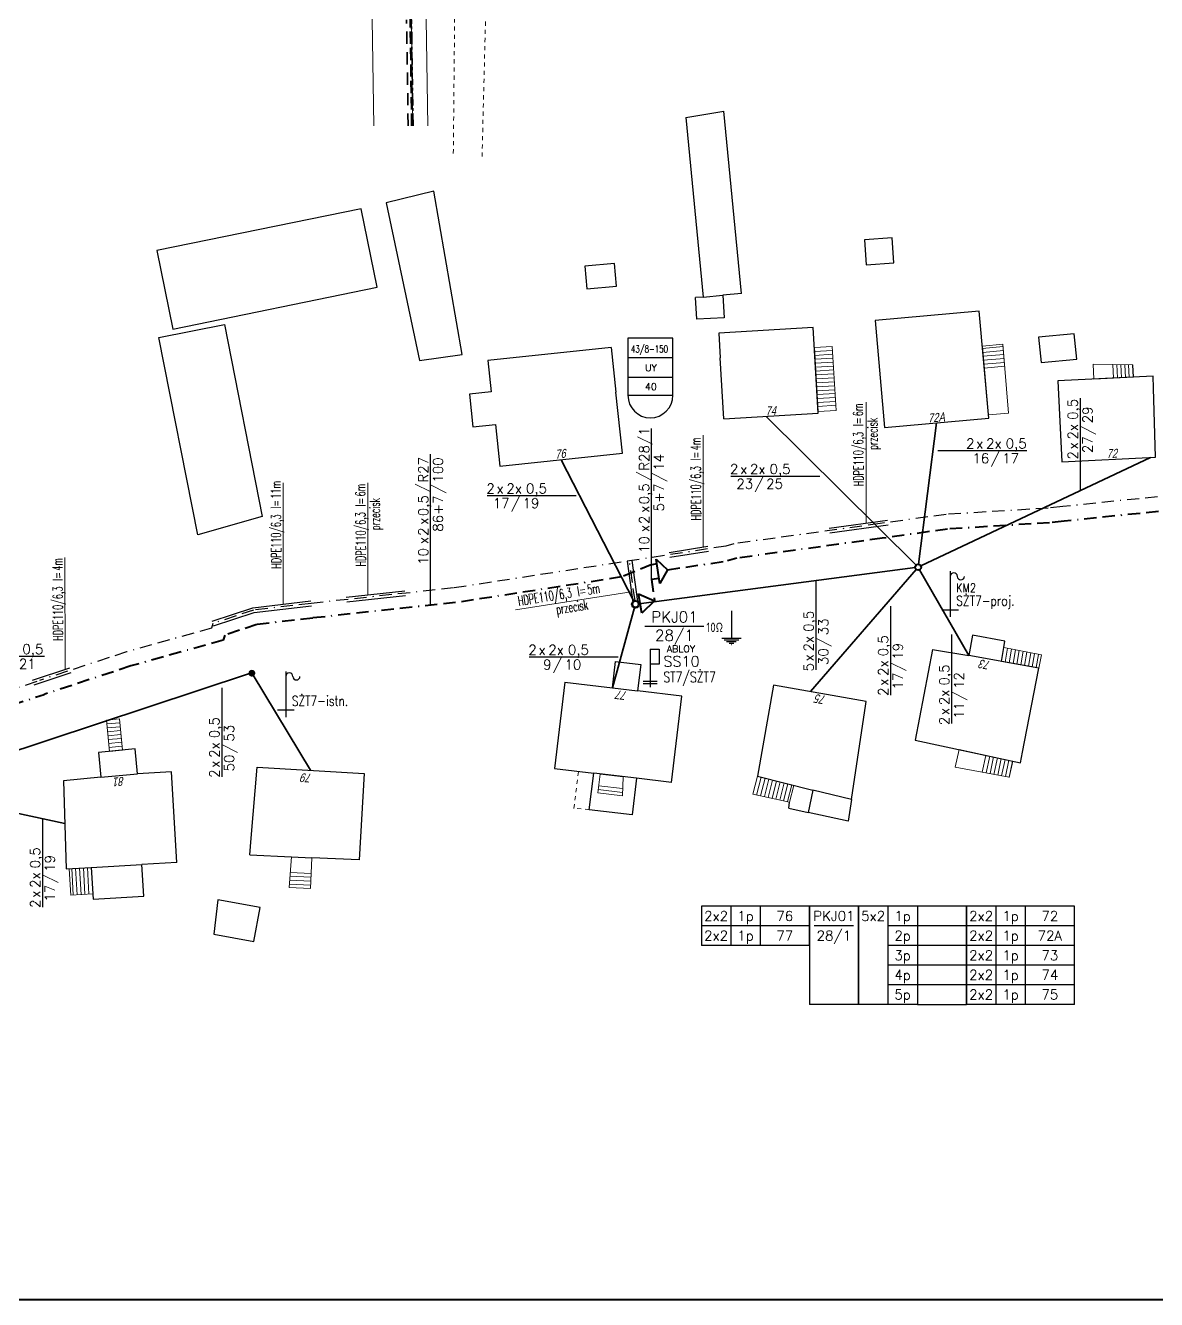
# Model space of a CAD drawing. Header units: millimetres. Extents: x 4848043 to 9699780, y 5827542 to 11659147.
# Drawn here: x 4849492.7 to 4849631, y 5827541.9 to 5827697.5 of the extents above; entities that cross this region are included whole.
import ezdxf
from ezdxf.enums import TextEntityAlignment as Align

# ---------------------------------------------------------------- set-up
doc = ezdxf.new("R2010")
doc.units = ezdxf.units.MM
doc.header["$MEASUREMENT"] = 0
for name, pattern in [('0', [0]), ('BORDER', [1.75, 0.5, -0.25, 0.5, -0.25, 0, -0.25]), ('BZN', [1, 0.5, -0.5]), ('DASHED', [0.75, 0.5, -0.25]), ('GAG', [2.49, 1.5, -0.33, 0.33, -0.33]), ('GSO', [2.5, 1.5, -1]), ('GUK', [2, 1.5, -0.5]), ('KOR', [1, 0.5, -0.5]), ('SCH', [0])]:
    doc.linetypes.add(name, pattern=pattern)
doc.layers.get('0').update_dxf_attribs({"lineweight": 18})
for name, color, linetype, lineweight in [('EADTD_T_0', 7, '0', 18), ('EBTPO_L_6', 9, '0', 18), ('EBUPO_L_6', 7, '0', 18), ('EBUPP_L_3', 6, '0', 25), ('EPGPO_L_0', 251, 'GAG', 35), ('ESPPP_L_4', 251, 'GSO', 35), ('EUZPU_L_3', 250, 'KOR', 18), ('EUZPU_L_7', 251, '0', 18), ('TEL kable doziemne proj.', 32, 'BORDER', 30), ('TEL rury', 6, 'Continuous', 30), ('TEL rury opis MONIKA', 6, 'Continuous', 20), ('TES kable doziemne proj.', 4, 'BORDER', 40), ('TES kable napow. proj.', 241, 'LIN_NAPOW_PROJ', 35), ('TES zakończenia projektowane', 4, 'Continuous', 40), ('TES złącza projektowane', 4, 'Continuous', 40), ('UTTPA_T_2', 34, '0', 18), ('UZB słupy telefoniczne', 32, 'Continuous', 30)]:
    doc.layers.add(name, color=color, linetype=linetype, lineweight=lineweight)
for name, color, linetype in [('OPIS_KABLA', 30, 'Continuous'), ('OPIS_RURY', 6, 'Continuous'), ('RURY-ISTN', 6, 'Continuous'), ('TES opisy kabli abon.', 30, 'Continuous'), ('TES opisy kabli rozdz.', 30, 'Continuous'), ('TES opisy zakończeń', 30, 'Continuous'), ('TES rury', 6, 'Continuous'), ('TES słup. PD', 6, 'Continuous'), ('TES zakończenia istniejące', 140, 'Continuous')]:
    doc.layers.add(name, color=color, linetype=linetype)
doc.styles.add('ROMANS', font='simplex.shx')
doc.styles.add('SIMPLEX', font='simplex.shx', dxfattribs={"width": 0.8, "height": 1.5})
doc.styles.get("Standard").update_dxf_attribs({"font": 'txt', "width": 0.8, "oblique": 15})
doc.linetypes.add('LIN_NAPOW_LIKW', pattern='A,0.0001,[131,ltypeshp.shx,S=0.1,R=20,X=0.34023,Y=-0.12817],-0.1,[131,ltypeshp.shx,S=0.1,R=200,X=0.35977,Y=0.12817],-0.3,[135,l_napow.shx,S=0.1,R=0,X=-0.4,Y=0],-0.2,[135,l_napow.shx,S=0.1,R=180,X=0.2,Y=0],-0.2', length=0.8001)
doc.linetypes.add('LIN_NAPOW_PROJ', pattern='A,0.0001,-0.4,[136,l_napow.shx,S=0.1,R=0,X=-0.4,Y=0],-0.2,[137,l_napow.shx,S=0.1,R=0,X=-0.2,Y=0],-0.2', length=0.8001)

# ---------------------------------------------------------------- blocks, each defined once
blk = doc.blocks.new('SLS')
at = {"color": 0}
blk.add_circle((0, 0), 0.25, dxfattribs=at)
blk.add_circle((0, 0), 0.25, dxfattribs=at)
blk = doc.blocks.new('TR-SL1')
blk.add_circle((0, 0), 0.5)
blk = doc.blocks.new('KBR-SL1P')
for p, q in [((0, 0), (-1, 1.48)), ((-1, 1.48), (1, 1.48)), ((1, 1.48), (0, 0))]:
    blk.add_line(p, q)
blk.add_circle((0, 1.98), 0.35)
blk = doc.blocks.new('ZL-2P')
for p, q in [((0, 0), (1, 1.25)), ((1, -1.25), (0, 0)), ((1, 1.25), (1, -1.25)), ((1, 0.75), (1.5, 0.75)), ((1, -0.75), (1.5, -0.75))]:
    blk.add_line(p, q)
blk = doc.blocks.new('KB-RZP')
at = {"style": 'SIMPLEX'}
for s, p in [('/', (0.5, 0.39)), ('x', (-4.75, 0.25)), ('x', (-2.78, 0.25))]:
    blk.add_text(s, height=1, dxfattribs=at).set_placement(p)
at = {"style": 'SIMPLEX', "flags": 1}
blk.add_attdef('TYP-KAB', text='', height=0.5, dxfattribs=at).set_placement((-8.41, 0.25), align=Align.RIGHT)
at = {"style": 'SIMPLEX'}
for tag, p in [('POJ-KAB', (-5.16, 0.25)), ('DL-KAB', (0.19, -1.25))]:
    blk.add_attdef(tag, text='', height=1, dxfattribs=at).set_placement(p, align=Align.RIGHT)
for tag, p in [('KONS-KAB', (-3.5, 0.25)), ('SR-ZYL', (-0.85, 0.25)), ('SEP', (0.84, -1.25))]:
    blk.add_attdef(tag, text='', height=1, dxfattribs=at).set_placement(p, align=Align.CENTER)
for tag, p in [('NR-KAB', (1.5, 0.25)), ('DL-MON', (1.5, -1.25))]:
    blk.add_attdef(tag, p, '', height=1, dxfattribs=at)
at = {"style": 'SIMPLEX', "flags": 1}
blk.add_attdef('REJ-SZAF', (7.64, 0.25), '', height=0.5, dxfattribs=at)
blk = doc.blocks.new('KB-IWP')
at = {"style": 'SIMPLEX'}
for p in [(-1.22, 0.25), (0.64, 0.25)]:
    blk.add_text('x', height=1, dxfattribs=at).set_placement(p, align=Align.RIGHT)
at = {"style": 'SIMPLEX', "flags": 1}
blk.add_attdef('TYP-KAB', text='', height=0.5, dxfattribs=at).set_placement((-6.02, 0.25), align=Align.RIGHT)
at = {"style": 'SIMPLEX'}
for tag, p in [('POJ-KAB', (-2.13, 0.25)), ('DL-KAB', (-0.62, -1.25))]:
    blk.add_attdef(tag, text='', height=1, dxfattribs=at).set_placement(p, align=Align.RIGHT)
for tag, p in [('KONS-KAB', (-0.52, 0.25)), ('SR-ZYL', (2.12, 0.25)), ('SEP', (-0.02, -1.25))]:
    blk.add_attdef(tag, text='', height=1, dxfattribs=at).set_placement(p, align=Align.CENTER)
at = {"style": 'SIMPLEX', "flags": 1}
blk.add_attdef('REJ-SZAF', (6.39, 0.25), '', height=0.5, dxfattribs=at)
at = {"style": 'SIMPLEX'}
blk.add_attdef('DL-MON', (0.7, -1.25), '', height=1, dxfattribs=at)
blk = doc.blocks.new('OB')
at = {"style": 'ROMANS', "width": 0.6}
blk.add_text('l=', height=2, dxfattribs=at).set_placement((9.86, 0.18))
for tag, p in [('OB_TYP', (8.68, 0.18)), ('OB_SW', (11.54, -2.76))]:
    blk.add_attdef(tag, text='', height=2, dxfattribs=at).set_placement(p, align=Align.RIGHT)
blk.add_attdef('OB_DL', (11.91, 0.18), '', height=2, dxfattribs=at)
blk = doc.blocks.new('KBR-ZP2')
blk.add_line((-4, 2), (4, 2))
at = {"style": 'SIMPLEX'}
for tag, p in [('REJ-SZAF', (0, 2.5)), ('NR-ZAK', (0, 0))]:
    blk.add_attdef(tag, text='', height=1.5, dxfattribs=at).set_placement(p, align=Align.CENTER)
blk = doc.blocks.new('*U134')
for p, q in [((10, 0), (0, 0)), ((0, 0), (0, -4)), ((10, -4), (10, 0)), ((0, -4), (0, -8)), ((9, -4), (1, -4)), ((10, -8), (10, -4)), ((0, -8), (0, -12)), ((10, -12), (10, -8)), ((0, -12), (0, -16)), ((10, -16), (10, -12)), ((0, -16), (0, -20)), ((10, -20), (10, -16)), ((10, -20), (0, -20))]:
    blk.add_line(p, q)
at = {"style": 'SIMPLEX'}
for tag, p in [('SZAFA', (5, -2)), ('PUNKT', (5, -6))]:
    blk.add_attdef(tag, text='', height=2, dxfattribs=at).set_placement(p, align=Align.MIDDLE_CENTER)
blk = doc.blocks.new('*U136')
for p, q in [((6, 0), (0, 0)), ((0, 0), (0, -4)), ((6, 0), (6, -4)), ((12, 0), (6, 0)), ((22, 0), (12, 0)), ((12, 0), (12, -4)), ((22, -4), (22, 0)), ((6, -4), (0, -4)), ((12, -4), (6, -4)), ((22, -4), (12, -4))]:
    blk.add_line(p, q)
at = {"style": 'SIMPLEX'}
for s, p in [('2x2', (3, -2)), ('1p', (9, -2))]:
    blk.add_text(s, height=2, dxfattribs=at).set_placement(p, align=Align.MIDDLE_CENTER)
blk.add_attdef('PARA1', text='', height=2, dxfattribs=at).set_placement((17, -2), align=Align.MIDDLE_CENTER)
blk = doc.blocks.new('*U126')
for p, q in [((6, 0), (0, 0)), ((0, 0), (0, -16)), ((6, 0), (6, -4)), ((12, 0), (6, 0)), ((22, 0), (12, 0)), ((12, 0), (12, -4)), ((22, -4), (22, 0)), ((6, -4), (6, -8)), ((12, -4), (6, -4)), ((22, -4), (12, -4)), ((12, -4), (12, -8)), ((22, -8), (22, -4)), ((6, -8), (6, -12)), ((12, -8), (6, -8)), ((22, -8), (12, -8)), ((12, -8), (12, -12)), ((22, -12), (22, -8)), ((6, -12), (6, -16)), ((12, -12), (6, -12)), ((22, -12), (12, -12)), ((12, -12), (12, -16)), ((22, -16), (22, -12)), ((0, -16), (0, -20)), ((6, -16), (6, -20)), ((12, -16), (6, -16)), ((22, -16), (12, -16)), ((12, -16), (12, -20)), ((22, -20), (22, -16)), ((6, -20), (0, -20)), ((12, -20), (6, -20)), ((12, -20), (22, -20))]:
    blk.add_line(p, q)
at = {"style": 'SIMPLEX'}
for s, p in [('5x2', (3, -2)), ('1p', (9, -2)), ('2p', (9, -6)), ('3p', (9, -10)), ('4p', (9, -14)), ('5p', (9, -18))]:
    blk.add_text(s, height=2, dxfattribs=at).set_placement(p, align=Align.MIDDLE_CENTER)
for tag, p in [('PARA1', (17, -2)), ('PARA2', (17, -6)), ('PARA3', (17, -10)), ('PARA4', (17, -14)), ('PARA5', (17, -18))]:
    blk.add_attdef(tag, text='', height=2, dxfattribs=at).set_placement(p, align=Align.MIDDLE_CENTER)
blk = doc.blocks.new('ZLOP')
for p, q in [((9.15, 0), (0, 0)), ((0, 0), (0, -11.62)), ((9.15, -11.62), (9.15, 0)), ((9.15, -4), (0, -4)), ((9.15, -8), (0, -8)), ((0, -11.62), (9.15, -11.62))]:
    blk.add_line(p, q)
blk.add_arc((4.58, -11.62), 4.58, 180, 0)
at = {"style": 'ROMANS', "width": 0.713756}
blk.add_attdef('MUFA', text='', height=1.41, dxfattribs=at).set_placement((0.63, -2.88), (8.18, -2.88), align=Align.FIT)
at = {"style": 'ROMANS'}
for tag, p in [('LACZNIK', (4.71, -6.72)), ('PARY', (4.69, -10.56))]:
    blk.add_attdef(tag, text='', height=1.41, dxfattribs=at).set_placement(p, align=Align.CENTER)
for tag, flags, p in [('NRZL', 4, (4.68, -14.12)), ('BOKT', 1, (4.69, -17.8))]:
    blk.add_attdef(tag, text='', height=1.41, dxfattribs=dict(at, flags=flags)).set_placement(p, align=Align.CENTER)

msp = doc.modelspace()

# ---------------------------------------------------------------- hatches: boundary and pattern name
at = {"layer": 'UTTPA_T_2', "linetype": 'LIN_NAPOW_LIKW'}
h = msp.add_hatch(color=140, dxfattribs=at)
h.paths.add_polyline_path([(4849520.55, 5827618.78, 0.215792), (4849520.21, 5827618.75), (4849520.41, 5827618.38), (4849520.04, 5827618.16, 0.170354), (4849520.26, 5827617.99, 1)])
h.paths.add_polyline_path([(4849520.41, 5827618.38), (4849520.21, 5827618.75, 0.427671), (4849520.04, 5827618.16)])
h = msp.add_hatch(color=140, dxfattribs=at)
h.paths.add_polyline_path([(4849520.52, 5827618.69, 0.215792), (4849520.26, 5827618.67), (4849520.41, 5827618.38), (4849520.13, 5827618.22, 0.170354), (4849520.3, 5827618.08, 1)])
h.paths.add_polyline_path([(4849520.41, 5827618.38), (4849520.26, 5827618.67, 0.427671), (4849520.13, 5827618.22)])

# ---------------------------------------------------------------- linework, layer by layer
at = {"layer": 'EBTPO_L_6', "linetype": 'SCH'}
for p, q in [((4849589.17, 5827658.18), (4849591.33, 5827658.31)), ((4849589.17, 5827658.18), (4849589.63, 5827650.36)), ((4849591.36, 5827657.83), (4849589.2, 5827657.7)), ((4849591.33, 5827658.31), (4849591.84, 5827650.48)), ((4849609.7, 5827658.35), (4849612.22, 5827658.58)), ((4849610.45, 5827649.94), (4849609.7, 5827658.35)), ((4849612.24, 5827658.29), (4849609.72, 5827658.06)), ((4849612.28, 5827657.81), (4849609.76, 5827657.59)), ((4849612.88, 5827650.16), (4849612.22, 5827658.58)), ((4849591.39, 5827657.35), (4849589.23, 5827657.22)), ((4849591.43, 5827656.87), (4849589.25, 5827656.74)), ((4849591.46, 5827656.38), (4849589.28, 5827656.27)), ((4849612.32, 5827657.33), (4849609.81, 5827657.11)), ((4849612.35, 5827656.85), (4849609.85, 5827656.63)), ((4849612.39, 5827656.37), (4849609.89, 5827656.15)), ((4849591.48, 5827655.92), (4849589.31, 5827655.79)), ((4849591.52, 5827655.44), (4849589.34, 5827655.31)), ((4849591.55, 5827654.95), (4849589.36, 5827654.83)), ((4849612.43, 5827655.9), (4849609.93, 5827655.67)), ((4849623.34, 5827654.31), (4849623.26, 5827656.13)), ((4849623.26, 5827656.13), (4849628.08, 5827656.08)), ((4849625.66, 5827656.1), (4849625.73, 5827654.43)), ((4849626.14, 5827656.1), (4849626.21, 5827654.46)), ((4849626.62, 5827656.09), (4849626.69, 5827654.48)), ((4849627.1, 5827656.08), (4849627.18, 5827654.5)), ((4849627.58, 5827656.08), (4849627.66, 5827654.53)), ((4849628.06, 5827656.08), (4849628.14, 5827654.55)), ((4849628.16, 5827654.55), (4849628.08, 5827656.08)), ((4849591.58, 5827654.47), (4849589.39, 5827654.35)), ((4849591.62, 5827653.99), (4849589.42, 5827653.86)), ((4849591.64, 5827653.51), (4849589.45, 5827653.38)), ((4849591.68, 5827653.03), (4849589.47, 5827652.9)), ((4849623.34, 5827654.31), (4849628.16, 5827654.55)), ((4849591.71, 5827652.56), (4849589.5, 5827652.42)), ((4849591.74, 5827652.08), (4849589.53, 5827651.95)), ((4849591.78, 5827651.6), (4849589.56, 5827651.47)), ((4849591.81, 5827651.12), (4849589.59, 5827650.99)), ((4849589.63, 5827650.36), (4849591.84, 5827650.48)), ((4849610.45, 5827649.94), (4849612.88, 5827650.16)), ((4849612.02, 5827619.82), (4849612.32, 5827621.52)), ((4849612.32, 5827621.52), (4849616.93, 5827620.61)), ((4849612.79, 5827621.43), (4849612.5, 5827619.74)), ((4849613.26, 5827621.33), (4849612.97, 5827619.66)), ((4849613.73, 5827621.24), (4849613.45, 5827619.58)), ((4849614.21, 5827621.15), (4849613.91, 5827619.49)), ((4849614.67, 5827621.06), (4849614.39, 5827619.41)), ((4849615.15, 5827620.95), (4849614.86, 5827619.32)), ((4849615.62, 5827620.86), (4849615.34, 5827619.24)), ((4849616.08, 5827620.77), (4849615.8, 5827619.15)), ((4849616.56, 5827620.67), (4849616.28, 5827619.07)), ((4849616.59, 5827619.02), (4849616.93, 5827620.61)), ((4849612.02, 5827619.82), (4849616.59, 5827619.02)), ((4849504.22, 5827612.81), (4849502.62, 5827612.65)), ((4849502.62, 5827612.65), (4849504.22, 5827612.8)), ((4849502.99, 5827608.83), (4849502.62, 5827612.65)), ((4849504.59, 5827608.99), (4849504.22, 5827612.8)), ((4849504.26, 5827612.33), (4849502.66, 5827612.18)), ((4849504.31, 5827611.85), (4849502.71, 5827611.7)), ((4849504.36, 5827611.38), (4849502.75, 5827611.22)), ((4849504.4, 5827610.9), (4849502.8, 5827610.74)), ((4849504.45, 5827610.42), (4849502.85, 5827610.27)), ((4849504.49, 5827609.94), (4849502.89, 5827609.79)), ((4849504.54, 5827609.47), (4849502.94, 5827609.31)), ((4849502.99, 5827608.83), (4849504.59, 5827608.99)), ((4849562.98, 5827606.06), (4849562.71, 5827603.77)), ((4849562.98, 5827606.06), (4849565.78, 5827605.74)), ((4849565.78, 5827605.74), (4849565.69, 5827603.41)), ((4849582.2, 5827605.79), (4849581.64, 5827603.61)), ((4849582.11, 5827603.5), (4849582.66, 5827605.68)), ((4849582.2, 5827605.79), (4849586.66, 5827604.68)), ((4849582.59, 5827603.41), (4849583.13, 5827605.56)), ((4849583.05, 5827603.31), (4849583.6, 5827605.44)), ((4849583.52, 5827603.2), (4849584.06, 5827605.33)), ((4849583.99, 5827603.1), (4849584.53, 5827605.21)), ((4849584.47, 5827602.99), (4849584.99, 5827605.1)), ((4849584.93, 5827602.89), (4849585.46, 5827604.98)), ((4849585.4, 5827602.78), (4849585.93, 5827604.86)), ((4849562.71, 5827603.77), (4849565.69, 5827603.41)), ((4849565.71, 5827603.81), (4849562.75, 5827604.16)), ((4849565.72, 5827604.29), (4849562.81, 5827604.64)), ((4849581.64, 5827603.61), (4849586.14, 5827602.63)), ((4849585.86, 5827602.69), (4849586.39, 5827604.75)), ((4849586.66, 5827604.68), (4849586.14, 5827602.63)), ((4849525.23, 5827595.96), (4849524.96, 5827592.22)), ((4849525.23, 5827595.96), (4849527.75, 5827595.84)), ((4849527.75, 5827595.84), (4849527.57, 5827592.07)), ((4849500.77, 5827594.66), (4849498.08, 5827594.5)), ((4849498.27, 5827591.27), (4849498.08, 5827594.5)), ((4849498.38, 5827594.51), (4849498.57, 5827591.29)), ((4849498.86, 5827594.55), (4849499.06, 5827591.32)), ((4849499.34, 5827594.57), (4849499.54, 5827591.34)), ((4849499.82, 5827594.6), (4849500, 5827591.37)), ((4849500.3, 5827594.63), (4849500.48, 5827591.4)), ((4849500.97, 5827591.44), (4849500.77, 5827594.66)), ((4849527.65, 5827593.93), (4849525.1, 5827594.05)), ((4849527.59, 5827592.49), (4849524.99, 5827592.62)), ((4849527.61, 5827592.97), (4849525.02, 5827593.1)), ((4849527.63, 5827593.45), (4849525.06, 5827593.58)), ((4849500.97, 5827591.44), (4849498.27, 5827591.27)), ((4849524.96, 5827592.22), (4849527.57, 5827592.07))]:
    msp.add_line(p, q, dxfattribs=at)
at = {"layer": 'EBTPO_L_6', "linetype": '0'}
for p, q in [((4849606.85, 5827609.05), (4849606.39, 5827606.92)), ((4849606.85, 5827609.05), (4849613.38, 5827607.65)), ((4849609.69, 5827606.3), (4849610.14, 5827608.34)), ((4849610.17, 5827606.21), (4849610.6, 5827608.25)), ((4849610.64, 5827606.11), (4849611.07, 5827608.15)), ((4849611.12, 5827606.02), (4849611.55, 5827608.04)), ((4849611.58, 5827605.93), (4849612.01, 5827607.95)), ((4849606.39, 5827606.92), (4849612.96, 5827605.68)), ((4849612.05, 5827605.85), (4849612.48, 5827607.85)), ((4849612.53, 5827605.76), (4849612.95, 5827607.74)), ((4849613.38, 5827607.65), (4849612.96, 5827605.68)), ((4849612.99, 5827605.66), (4849613.42, 5827607.65))]:
    msp.add_line(p, q, dxfattribs=at)
at = {"layer": 'EBUPO_L_6', "linetype": 'BZN'}
for p, q in [((4849559.78, 5827601.87), (4849560.32, 5827606.39)), ((4849561.65, 5827601.71), (4849559.78, 5827601.87))]:
    msp.add_line(p, q, dxfattribs=at)
at = {"layer": 'EBUPP_L_3', "linetype": '0'}
for p, q in [((4849573.46, 5827686.3), (4849578.09, 5827687.05)), ((4849573.46, 5827686.3), (4849575.57, 5827664.34)), ((4849580.25, 5827664.78), (4849578.09, 5827687.05)), ((4849542.63, 5827677.28), (4849536.82, 5827675.84)), ((4849546.11, 5827657.34), (4849542.63, 5827677.28)), ((4849533.77, 5827675.14), (4849508.77, 5827670.03)), ((4849535.73, 5827665.55), (4849533.77, 5827675.14)), ((4849536.82, 5827675.84), (4849540.89, 5827656.58)), ((4849598.66, 5827671.57), (4849595.29, 5827671.33)), ((4849595.29, 5827671.33), (4849595.51, 5827668.3)), ((4849598.87, 5827668.54), (4849598.66, 5827671.57)), ((4849508.77, 5827670.03), (4849510.73, 5827660.44)), ((4849564.73, 5827668.43), (4849561.1, 5827668.11)), ((4849561.1, 5827668.11), (4849561.35, 5827665.35)), ((4849564.98, 5827665.67), (4849564.73, 5827668.43)), ((4849595.51, 5827668.3), (4849598.87, 5827668.54)), ((4849510.73, 5827660.44), (4849535.73, 5827665.55)), ((4849561.35, 5827665.35), (4849564.98, 5827665.67)), ((4849575.57, 5827664.34), (4849574.64, 5827664.31)), ((4849574.79, 5827661.63), (4849574.64, 5827664.31)), ((4849575.57, 5827664.34), (4849577.97, 5827664.57)), ((4849580.25, 5827664.78), (4849577.97, 5827664.57)), ((4849577.97, 5827664.57), (4849578.12, 5827661.82)), ((4849609.32, 5827662.61), (4849596.59, 5827661.47)), ((4849610.48, 5827649.54), (4849609.32, 5827662.61)), ((4849509.03, 5827659.42), (4849517.04, 5827661)), ((4849517.04, 5827661), (4849521.68, 5827637.52)), ((4849578.12, 5827661.82), (4849574.79, 5827661.63)), ((4849596.59, 5827661.47), (4849597.75, 5827648.41)), ((4849513.8, 5827635.3), (4849509.03, 5827659.42)), ((4849589.02, 5827660.62), (4849577.48, 5827659.93)), ((4849577.48, 5827659.93), (4849577.65, 5827656.93)), ((4849589.64, 5827650.14), (4849589.02, 5827660.62)), ((4849620.93, 5827659.85), (4849616.57, 5827659.43)), ((4849616.57, 5827659.43), (4849616.87, 5827656.35)), ((4849621.23, 5827656.77), (4849620.93, 5827659.85)), ((4849564.34, 5827658.2), (4849549.24, 5827656.59)), ((4849564.34, 5827658.2), (4849564.91, 5827652.73)), ((4849540.89, 5827656.58), (4849546.11, 5827657.34)), ((4849549.24, 5827656.59), (4849549.65, 5827652.76)), ((4849578.09, 5827649.46), (4849577.65, 5827656.93)), ((4849616.87, 5827656.35), (4849621.23, 5827656.77)), ((4849630.59, 5827654.67), (4849618.93, 5827654.09)), ((4849630.63, 5827653.21), (4849630.59, 5827654.67)), ((4849618.93, 5827654.09), (4849619.42, 5827644.22)), ((4849630.87, 5827644.78), (4849630.63, 5827653.21)), ((4849549.65, 5827652.76), (4849547, 5827652.47)), ((4849547, 5827652.47), (4849547.42, 5827648.48)), ((4849565.72, 5827645.26), (4849564.91, 5827652.73)), ((4849578.09, 5827649.46), (4849589.64, 5827650.14)), ((4849547.42, 5827648.48), (4849550.19, 5827648.78)), ((4849550.19, 5827648.78), (4849550.73, 5827643.67)), ((4849597.75, 5827648.41), (4849610.48, 5827649.54)), ((4849550.73, 5827643.67), (4849565.72, 5827645.26)), ((4849619.42, 5827644.22), (4849630.87, 5827644.78)), ((4849521.68, 5827637.52), (4849513.8, 5827635.3)), ((4849608.48, 5827623.02), (4849608.05, 5827620.53)), ((4849612.46, 5827622.31), (4849608.48, 5827623.02)), ((4849612.32, 5827621.52), (4849612.46, 5827622.31)), ((4849603.61, 5827621.3), (4849601.47, 5827610.19)), ((4849603.61, 5827621.3), (4849608.05, 5827620.53)), ((4849616.59, 5827619.02), (4849608.05, 5827620.53)), ((4849612.02, 5827619.82), (4849612.32, 5827621.52)), ((4849564.48, 5827616.59), (4849564.87, 5827619.81)), ((4849564.87, 5827619.81), (4849567.94, 5827619.44)), ((4849567.94, 5827619.44), (4849567.56, 5827616.22)), ((4849614.6, 5827608.73), (4849616.55, 5827618.81)), ((4849616.55, 5827618.81), (4849616.59, 5827619.02)), ((4849558.66, 5827617.28), (4849557.4, 5827606.74)), ((4849558.66, 5827617.28), (4849564.48, 5827616.59)), ((4849564.48, 5827616.59), (4849567.56, 5827616.22)), ((4849572.98, 5827615.57), (4849567.56, 5827616.22)), ((4849584.17, 5827616.93), (4849582.2, 5827605.79)), ((4849595.49, 5827614.93), (4849584.17, 5827616.93)), ((4849571.71, 5827605.02), (4849572.98, 5827615.57)), ((4849593.71, 5827602.94), (4849595.45, 5827614.63)), ((4849595.45, 5827614.63), (4849595.49, 5827614.93)), ((4849601.47, 5827610.19), (4849614.35, 5827607.45)), ((4849506.14, 5827609.14), (4849501.65, 5827608.7)), ((4849501.65, 5827608.7), (4849501.95, 5827605.7)), ((4849506.44, 5827606.07), (4849506.14, 5827609.14)), ((4849614.35, 5827607.45), (4849614.6, 5827608.73)), ((4849520.34, 5827598.21), (4849521.04, 5827606.91)), ((4849521.04, 5827606.91), (4849534.14, 5827606.15)), ((4849557.4, 5827606.74), (4849562.19, 5827606.16)), ((4849501.95, 5827605.7), (4849497.37, 5827605.24)), ((4849497.37, 5827605.24), (4849497.7, 5827594.47)), ((4849501.95, 5827605.7), (4849506.44, 5827606.07)), ((4849510.59, 5827606.32), (4849506.44, 5827606.07)), ((4849511.25, 5827595.27), (4849510.59, 5827606.32)), ((4849534.14, 5827606.15), (4849533.52, 5827595.58)), ((4849561.65, 5827601.71), (4849562.19, 5827606.16)), ((4849567.42, 5827605.54), (4849562.19, 5827606.16)), ((4849567.42, 5827605.54), (4849566.88, 5827601.07)), ((4849571.71, 5827605.02), (4849567.42, 5827605.54)), ((4849582.2, 5827605.79), (4849588.99, 5827604.11)), ((4849593.71, 5827602.94), (4849588.99, 5827604.11)), ((4849566.88, 5827601.07), (4849561.65, 5827601.71)), ((4849586.04, 5827601.9), (4849588.4, 5827601.37)), ((4849593.31, 5827600.3), (4849588.4, 5827601.37)), ((4849520.17, 5827596.2), (4849520.34, 5827598.21)), ((4849520.17, 5827596.2), (4849525.23, 5827595.96)), ((4849525.23, 5827595.96), (4849527.75, 5827595.84)), ((4849533.52, 5827595.58), (4849527.75, 5827595.84)), ((4849497.7, 5827594.47), (4849500.77, 5827594.66)), ((4849500.77, 5827594.66), (4849506.96, 5827595.03)), ((4849500.77, 5827594.66), (4849501, 5827590.79)), ((4849511.25, 5827595.27), (4849506.96, 5827595.03)), ((4849507.19, 5827591.16), (4849506.96, 5827595.03)), ((4849501, 5827590.79), (4849507.19, 5827591.16)), ((4849516.24, 5827590.71), (4849515.74, 5827586.48)), ((4849521.41, 5827589.74), (4849516.24, 5827590.71)), ((4849520.65, 5827585.59), (4849521.41, 5827589.74)), ((4849515.74, 5827586.48), (4849520.65, 5827585.59))]:
    msp.add_line(p, q, dxfattribs=at)
at = {"layer": 'EBUPP_L_3', "linetype": 'SCH'}
for p, q in [((4849588.99, 5827604.11), (4849588.4, 5827601.37)), ((4849586.04, 5827601.9), (4849586.14, 5827602.63)), ((4849593.71, 5827602.94), (4849593.31, 5827600.3))]:
    msp.add_line(p, q, dxfattribs=at)
at = {"layer": 'EPGPO_L_0', "linetype": 'GUK'}
msp.add_line((4849539.93, 5827685.28), (4849539.75, 5827698.43), dxfattribs=at)
at = {"layer": 'EPGPO_L_0', "linetype": 'GAG'}
msp.add_line((4849540.11, 5827685.28), (4849539.92, 5827698.23), dxfattribs=at)
at = {"layer": 'ESPPP_L_4', "linetype": 'GSO'}
msp.add_line((4849539.51, 5827685.28), (4849539.32, 5827698.22), dxfattribs=at)
at = {"layer": 'EUZPU_L_3', "linetype": 'KOR'}
for p, q in [((4849545.03, 5827681.9), (4849545.53, 5827733.18)), ((4849549.09, 5827703), (4849548.53, 5827681.04))]:
    msp.add_line(p, q, dxfattribs=at)
at = {"layer": 'EUZPU_L_7', "linetype": '0'}
for p, q in [((4849538.02, 5827828.24), (4849540.1, 5827685.28)), ((4849541.91, 5827685.28), (4849540.79, 5827762.31)), ((4849534.44, 5827744.22), (4849535.3, 5827685.28))]:
    msp.add_line(p, q, dxfattribs=at)
at = {"layer": 'OPIS_RURY'}
for p, q in [((4849579.02, 5827626), (4849579.02, 5827622.65)), ((4849577.84, 5827622.65), (4849580.21, 5827622.65)), ((4849578.13, 5827622.45), (4849579.92, 5827622.45)), ((4849578.43, 5827622.24), (4849579.62, 5827622.24)), ((4849578.73, 5827622.04), (4849579.32, 5827622.04)), ((4849579, 5827621.88), (4849579.05, 5827621.88))]:
    msp.add_line(p, q, dxfattribs=at)
at = {"layer": 'RURY-ISTN'}
for p, q in [((4849569.1, 5827621.32), (4849569.1, 5827616.66)), ((4849569.1, 5827621.32), (4849570.21, 5827621.32)), ((4849570.21, 5827621.32), (4849570.21, 5827619.47)), ((4849570.21, 5827619.47), (4849569.1, 5827619.47)), ((4849569.95, 5827617.36), (4849568.24, 5827617.36)), ((4849569.95, 5827617.1), (4849568.24, 5827617.1))]:
    msp.add_line(p, q, dxfattribs=at)
at = {"layer": 'TEL kable doziemne proj.', "ltscale": 3}
for p, q in [((4849631.11, 5827639.94), (4849619.53, 5827638.75)), ((4849605.27, 5827637.78), (4849597.21, 5827636.67)), ((4849617.75, 5827638.56), (4849605.27, 5827637.78)), ((4849619.53, 5827638.75), (4849617.75, 5827638.56)), ((4849597.21, 5827636.67), (4849579.3, 5827634.2)), ((4849578.34, 5827633.92), (4849545.09, 5827628.8)), ((4849579.3, 5827634.2), (4849578.34, 5827633.92)), ((4849567.24, 5827627.23), (4849566.56, 5827632.11)), ((4849545.06, 5827628.8), (4849527.65, 5827626.92))]:
    msp.add_line(p, q, dxfattribs=at)
for points in [[(4849527.65, 5827626.92), (4849520.61, 5827626.09), (4849515.63, 5827624.45), (4849515.47, 5827623.9), (4849505.09, 5827620.99), (4849494.44, 5827617.5)], [(4849424.27, 5827555.45), (4849423.25, 5827587.11), (4849421.13, 5827593.47), (4849432.74, 5827597.32), (4849453.16, 5827603.98), (4849467.3, 5827608.61), (4849494.44, 5827617.5)]]:
    msp.add_lwpolyline(points, dxfattribs=at)
at = {"layer": 'TEL rury'}
for p, q in [((4849590.97, 5827636.11), (4849598.1, 5827637.09)), ((4849591.05, 5827635.52), (4849598.18, 5827636.5)), ((4849571.4, 5827633.15), (4849576.14, 5827633.89)), ((4849571.49, 5827632.56), (4849576.23, 5827633.29)), ((4849566.27, 5827632.06), (4849566.96, 5827627.08)), ((4849566.86, 5827632.14), (4849567.56, 5827627.13)), ((4849531.95, 5827627.69), (4849539.11, 5827628.46)), ((4849520.54, 5827626.38), (4849527.61, 5827627.22)), ((4849520.67, 5827625.79), (4849527.68, 5827626.63)), ((4849532.01, 5827627.09), (4849539.17, 5827627.86)), ((4849515.54, 5827624.74), (4849520.54, 5827626.38)), ((4849515.72, 5827624.17), (4849520.67, 5827625.79)), ((4849493.6, 5827617.53), (4849498.14, 5827619.03)), ((4849493.79, 5827616.96), (4849498.33, 5827618.46))]:
    msp.add_line(p, q, dxfattribs=at)
at = {"layer": 'TEL rury opis MONIKA'}
for p, q in [((4849595.49, 5827651.52), (4849595.49, 5827636.73)), ((4849575.57, 5827647.47), (4849575.58, 5827633.8)), ((4849524.23, 5827641.63), (4849524.24, 5827626.82)), ((4849534.57, 5827641.64), (4849534.58, 5827627.97)), ((4849497.56, 5827632.51), (4849497.57, 5827618.84)), ((4849566.79, 5827628.31), (4849552.64, 5827626.13))]:
    msp.add_line(p, q, dxfattribs=at)
at = {"layer": 'TES kable doziemne proj.', "ltscale": 3}
for p, q in [((4849631.21, 5827638.14), (4849619.71, 5827636.96)), ((4849605.45, 5827635.99), (4849597.45, 5827634.88)), ((4849617.9, 5827636.77), (4849605.45, 5827635.99)), ((4849619.71, 5827636.96), (4849617.9, 5827636.77)), ((4849597.45, 5827634.88), (4849579.68, 5827632.44)), ((4849571.22, 5827631.03), (4849578.55, 5827632.11)), ((4849579.68, 5827632.44), (4849578.55, 5827632.11)), ((4849565.59, 5827630.14), (4849545.31, 5827627.01)), ((4849569.58, 5827629.87), (4849569.26, 5827629.82)), ((4849569.26, 5827629.82), (4849569.62, 5827627.23)), ((4849545.31, 5827627.01), (4849527.84, 5827625.13))]:
    msp.add_line(p, q, dxfattribs=at)
at = {"layer": 'TES kable doziemne proj.', "linetype": 'DASHED', "ltscale": 3}
msp.add_line((4849569.31, 5827631.65), (4849565.59, 5827630.14), dxfattribs=at)
at = {"layer": 'TES kable doziemne proj.', "ltscale": 3}
for points in [[(4849527.84, 5827625.13), (4849521.02, 5827624.33), (4849517.09, 5827623.04), (4849516.91, 5827622.43), (4849505.61, 5827619.27), (4849495, 5827615.79)], [(4849476.81, 5827606.55), (4849478.72, 5827610.46), (4849495, 5827615.79)]]:
    msp.add_lwpolyline(points, dxfattribs=at)
at = {"layer": 'TES kable napow. proj.', "ltscale": 3}
for p, q in [((4849601.59, 5827631.6), (4849583.26, 5827649.76)), ((4849601.9, 5827631.71), (4849604.11, 5827648.98)), ((4849567.11, 5827627.18), (4849558.23, 5827644.47)), ((4849602.18, 5827631.5), (4849630.25, 5827644.75)), ((4849601.49, 5827631.3), (4849567.72, 5827626.87)), ((4849601.61, 5827631.07), (4849588.68, 5827616.13)), ((4849602.03, 5827631.03), (4849608.05, 5827620.53)), ((4849567.18, 5827626.41), (4849564.48, 5827616.59)), ((4849520.11, 5827618.33), (4849477.97, 5827604.43)), ((4849520.57, 5827618.13), (4849527.59, 5827606.53)), ((4849477.99, 5827604.21), (4849497.53, 5827600.04))]:
    msp.add_line(p, q, dxfattribs=at)
at = {"layer": 'TES opisy kabli rozdz.'}
for p, q in [((4849621.65, 5827651.98), (4849621.65, 5827640.68)), ((4849569.26, 5827629.81), (4849569.26, 5827648.27)), ((4849615.13, 5827645.55), (4849604.27, 5827645.55)), ((4849542.26, 5827626.67), (4849542.26, 5827645.13)), ((4849589.83, 5827642.43), (4849578.95, 5827642.43)), ((4849560.05, 5827640.06), (4849549.17, 5827640.06)), ((4849589.36, 5827629.68), (4849589.36, 5827618.81)), ((4849598.47, 5827626.58), (4849598.47, 5827615.71)), ((4849605.94, 5827623.1), (4849605.94, 5827612.23)), ((4849495.05, 5827620.43), (4849484.34, 5827620.43)), ((4849565.18, 5827620.34), (4849554.3, 5827620.34)), ((4849516.73, 5827616.61), (4849516.73, 5827605.74)), ((4849494.81, 5827600.67), (4849494.81, 5827589.8))]:
    msp.add_line(p, q, dxfattribs=at)
at = {"layer": 'TES rury', "linetype": 'Continuous'}
for p, q in [((4849605.78, 5827630.84), (4849605.78, 5827625.26)), ((4849606.8, 5827626.1), (4849604.75, 5827626.1)), ((4849524.55, 5827618.61), (4849524.55, 5827613.03)), ((4849525.57, 5827613.87), (4849523.52, 5827613.87))]:
    msp.add_line(p, q, dxfattribs=at)
for centre, start, end in [((4849606.21, 5827630.22), 0, 180), ((4849607.07, 5827630.22), 180, 0), ((4849524.98, 5827617.99), 0, 180), ((4849525.85, 5827617.99), 180, 0)]:
    msp.add_arc(centre, 0.433, start, end, dxfattribs=at)
at = {"layer": 'TES zakończenia projektowane'}
msp.add_circle((4849601.85, 5827631.34), 0.365, dxfattribs=at)
at = {"layer": 'TES złącza projektowane', "color": 0}
msp.add_line((4849348.27, 5827541.86), (4850639.81, 5827541.86), dxfattribs=at)

# ---------------------------------------------------------------- block references
at = {"layer": 'TEL rury opis MONIKA', "xscale": 0.6, "yscale": 0.6, "zscale": 0.6}
for p, rotation, values in [((4849595.27, 5827642.66), 90.41839269535917, {'OB_TYP': 'HDPE110/6,3', 'OB_DL': '6m', 'OB_SW': 'przecisk'}), ((4849575.41, 5827638.48), 90.41839269535917, {'OB_TYP': 'HDPE110/6,3', 'OB_DL': '4m'}), ((4849524.09, 5827632.58), 90.41839269535917, {'OB_TYP': 'HDPE110/6,3', 'OB_DL': '11m'}), ((4849534.43, 5827632.85), 90.41839269535917, {'OB_TYP': 'HDPE110/6,3', 'OB_DL': '6m', 'OB_SW': 'przecisk'}), ((4849497.41, 5827623.77), 90.41839269535917, {'OB_TYP': 'HDPE110/6,3', 'OB_DL': '4m'}), ((4849554.46, 5827626.73), 9.135672079138907, {'OB_TYP': 'HDPE110/6,3', 'OB_DL': '5m', 'OB_SW': 'przecisk'})]:
    msp.add_blockref('OB', p, dxfattribs=dict(at, rotation=rotation)).add_auto_attribs(values)
at = {"layer": 'TES opisy kabli abon.', "linetype": 'Continuous', "xscale": 1.199999999727946, "yscale": 1.199999999727946, "zscale": 1.199999999727946}
for p, rotation, values in [((4849621.65, 5827648.08), 90.00000001685582, {'POJ-KAB': '2', 'KONS-KAB': '2', 'DL-KAB': '27', 'DL-MON': '29', 'SR-ZYL': '0,5', 'SEP': '/'}), ((4849589.36, 5827622.18), 89.99999999999997, {'POJ-KAB': '5', 'KONS-KAB': '2', 'DL-KAB': '30', 'DL-MON': '33', 'SR-ZYL': '0,5', 'SEP': '/'}), ((4849598.47, 5827619.19), 90.0000000000633, {'POJ-KAB': '2', 'KONS-KAB': '2', 'DL-KAB': '17', 'DL-MON': '19', 'SR-ZYL': '0,5', 'SEP': '/'}), ((4849605.94, 5827615.62), 90.0000000000633, {'POJ-KAB': '2', 'KONS-KAB': '2', 'DL-KAB': '11', 'DL-MON': '12', 'SR-ZYL': '0,5', 'SEP': '/'}), ((4849516.73, 5827609.18), 90.0000000000633, {'POJ-KAB': '2', 'KONS-KAB': '2', 'DL-KAB': '50', 'DL-MON': '53', 'SR-ZYL': '0,5', 'SEP': '/'}), ((4849494.81, 5827593.28), 90.00000000761256, {'POJ-KAB': '2', 'KONS-KAB': '2', 'DL-KAB': '17', 'DL-MON': '19', 'SR-ZYL': '0,5', 'SEP': '/'})]:
    msp.add_blockref('KB-IWP', p, dxfattribs=dict(at, rotation=rotation)).add_auto_attribs(values)
for p, values in [((4849611.29, 5827645.55), {'POJ-KAB': '2', 'KONS-KAB': '2', 'DL-KAB': '16', 'DL-MON': '17', 'SR-ZYL': '0,5', 'SEP': '/'}), ((4849582.43, 5827642.43), {'POJ-KAB': '2', 'KONS-KAB': '2', 'DL-KAB': '23', 'DL-MON': '25', 'SR-ZYL': '0,5', 'SEP': '/'}), ((4849552.65, 5827640.06), {'POJ-KAB': '2', 'KONS-KAB': '2', 'DL-KAB': '17', 'DL-MON': '19', 'SR-ZYL': '0,5', 'SEP': '/'}), ((4849491.09, 5827620.43), {'POJ-KAB': '2', 'KONS-KAB': '2', 'DL-KAB': '19', 'DL-MON': '21', 'SR-ZYL': '0,5', 'SEP': '/'}), ((4849557.78, 5827620.34), {'POJ-KAB': '2', 'KONS-KAB': '2', 'DL-KAB': '9', 'DL-MON': '10', 'SR-ZYL': '0,5', 'SEP': '/'})]:
    msp.add_blockref('KB-IWP', p, dxfattribs=at).add_auto_attribs(values)
at = {"layer": 'TES opisy kabli rozdz.', "xscale": 1.199999999665371, "yscale": 1.199999999665371, "zscale": 1.199999999665371}
for p, rotation, values in [((4849569.26, 5827641.32), 90.00000001445395, {'POJ-KAB': '10', 'KONS-KAB': '2', 'SR-ZYL': '0,5', 'NR-KAB': 'R28/1', 'DL-KAB': '5+7', 'DL-MON': '14', 'SEP': '/'}), ((4849542.26, 5827639.87), 90.00000001445382, {'POJ-KAB': '10', 'KONS-KAB': '2', 'SR-ZYL': '0,5', 'NR-KAB': 'R27', 'DL-KAB': '86+7', 'DL-MON': '100', 'SEP': '/'})]:
    msp.add_blockref('KB-RZP', p, dxfattribs=dict(at, rotation=rotation)).add_auto_attribs(values)
at = {"layer": 'TES opisy zakończeń', "xscale": 0.8999999999268936, "yscale": 0.8999999999268936, "zscale": 0.8999999999268936}
msp.add_blockref('KBR-ZP2', (4849572.06, 5827622.33), dxfattribs=at).add_auto_attribs({'REJ-SZAF': 'PKJ01', 'NR-ZAK': '28/1'})
at = {"layer": 'TES słup. PD', "xscale": 0.6, "yscale": 0.6, "zscale": 0.6}
for name, p, values in [('*U136', (4849575.35, 5827589.92), {'PARA1': '76'}), ('*U134', (4849588.55, 5827589.92), {'SZAFA': 'PKJ01', 'PUNKT': '28/1'}), ('*U136', (4849607.75, 5827589.92), {'PARA1': '72'}), ('*U136', (4849575.35, 5827587.52), {'PARA1': '77'}), ('*U136', (4849607.75, 5827587.52), {'PARA1': '72A'}), ('*U136', (4849607.75, 5827585.12), {'PARA1': '73'}), ('*U136', (4849607.75, 5827582.72), {'PARA1': '74'}), ('*U136', (4849607.75, 5827580.32), {'PARA1': '75'})]:
    msp.add_blockref(name, p, dxfattribs=at).add_auto_attribs(values)
msp.add_blockref('*U126', (4849594.55, 5827589.92), dxfattribs=at)
at = {"layer": 'TES zakończenia istniejące', "linetype": 'ByBlock', "ltscale": 5, "xscale": 0.6, "yscale": 0.6, "zscale": 0.6}
msp.add_blockref('ZLOP', (4849566.37, 5827659.31), dxfattribs=at).add_auto_attribs({'MUFA': '43/8-150', 'LACZNIK': 'UY', 'PARY': '40'})
at = {"layer": 'TES zakończenia projektowane', "xscale": 1.200000000048813, "yscale": 1.200000000048813, "zscale": 1.200000000048813, "rotation": 100.1538414481874}
msp.add_blockref('KBR-SL1P', (4849569.62, 5827627.23), dxfattribs=at)
at = {"layer": 'TES złącza projektowane', "xscale": 1.199999999924786, "yscale": 1.199999999924786, "zscale": 1.199999999924786, "rotation": 188.752005428097}
msp.add_blockref('ZL-2P', (4849571.22, 5827631.03), dxfattribs=at)
at = {"layer": 'UTTPA_T_2', "xscale": 1.32, "yscale": 1.32, "zscale": 1.2}
for p, rotation in [((4849567.3, 5827626.82), 358.9772372023595), ((4849520.41, 5827618.38), 197.1445998068563), ((4849520.41, 5827618.38), 358.9772372023595)]:
    msp.add_blockref('SLS', p, dxfattribs=dict(at, rotation=rotation))
at = {"layer": 'UZB słupy telefoniczne', "xscale": 0.7199999999999999, "yscale": 0.7199999999999999, "zscale": 0.6, "rotation": 358.9772372023595}
msp.add_blockref('TR-SL1', (4849601.85, 5827631.34), dxfattribs=at)

# ---------------------------------------------------------------- texts
at = {"layer": 'EADTD_T_0', "char_height": 1.08, "attachment_point": 8, "line_spacing_factor": 0.82}
for s, insert, rotation in [('74', (4849583.86, 5827649.92), 3.3759), ('72A', (4849604.11, 5827649.09), 5.0819), ('76', (4849558.17, 5827644.64), 6.1022), ('72', (4849625.54, 5827644.69), 2.8072), ('73', (4849610.14, 5827619.97), 170.0307), ('77', (4849565.71, 5827616.22), 173.1802), ('75', (4849590.02, 5827615.74), 169.9611), ('81', (4849504.16, 5827605.69), 184.7144), ('79', (4849527.14, 5827606.14), 176.6449)]:
    msp.add_mtext(s, dxfattribs=dict(at, insert=insert, rotation=rotation))
at = {"layer": 'OPIS_KABLA', "style": 'SIMPLEX'}
msp.add_text('ABLOY', height=0.84, dxfattribs=at).set_placement((4849572.86, 5827620.94), align=Align.CENTER)
at = {"layer": 'OPIS_RURY', "style": 'SIMPLEX', "width": 0.8}
msp.add_text('10Ω', height=1.152, dxfattribs=at).set_placement((4849575.96, 5827623.41))
at = {"layer": 'RURY-ISTN', "style": 'ROMANS'}
msp.add_text('SS10', height=1.296, dxfattribs=at).set_placement((4849570.7, 5827619.19))
at = {"layer": 'RURY-ISTN', "style": 'ROMANS', "width": 0.75}
msp.add_text('ST7/SŻT7', height=1.296, dxfattribs=at).set_placement((4849570.7, 5827617.27))
at = {"layer": 'TES rury', "linetype": 'Continuous', "style": 'ROMANS', "width": 0.8}
for s, height, p in [('KM2', 1.08, (4849606.5, 5827628.28)), ('SŻT7-proj.', 1.2, (4849606.5, 5827626.63)), ('SŻT7-istn.', 1.2, (4849525.27, 5827614.4))]:
    msp.add_text(s, height=height, dxfattribs=at).set_placement(p)

doc.saveas('drawing.dxf')
